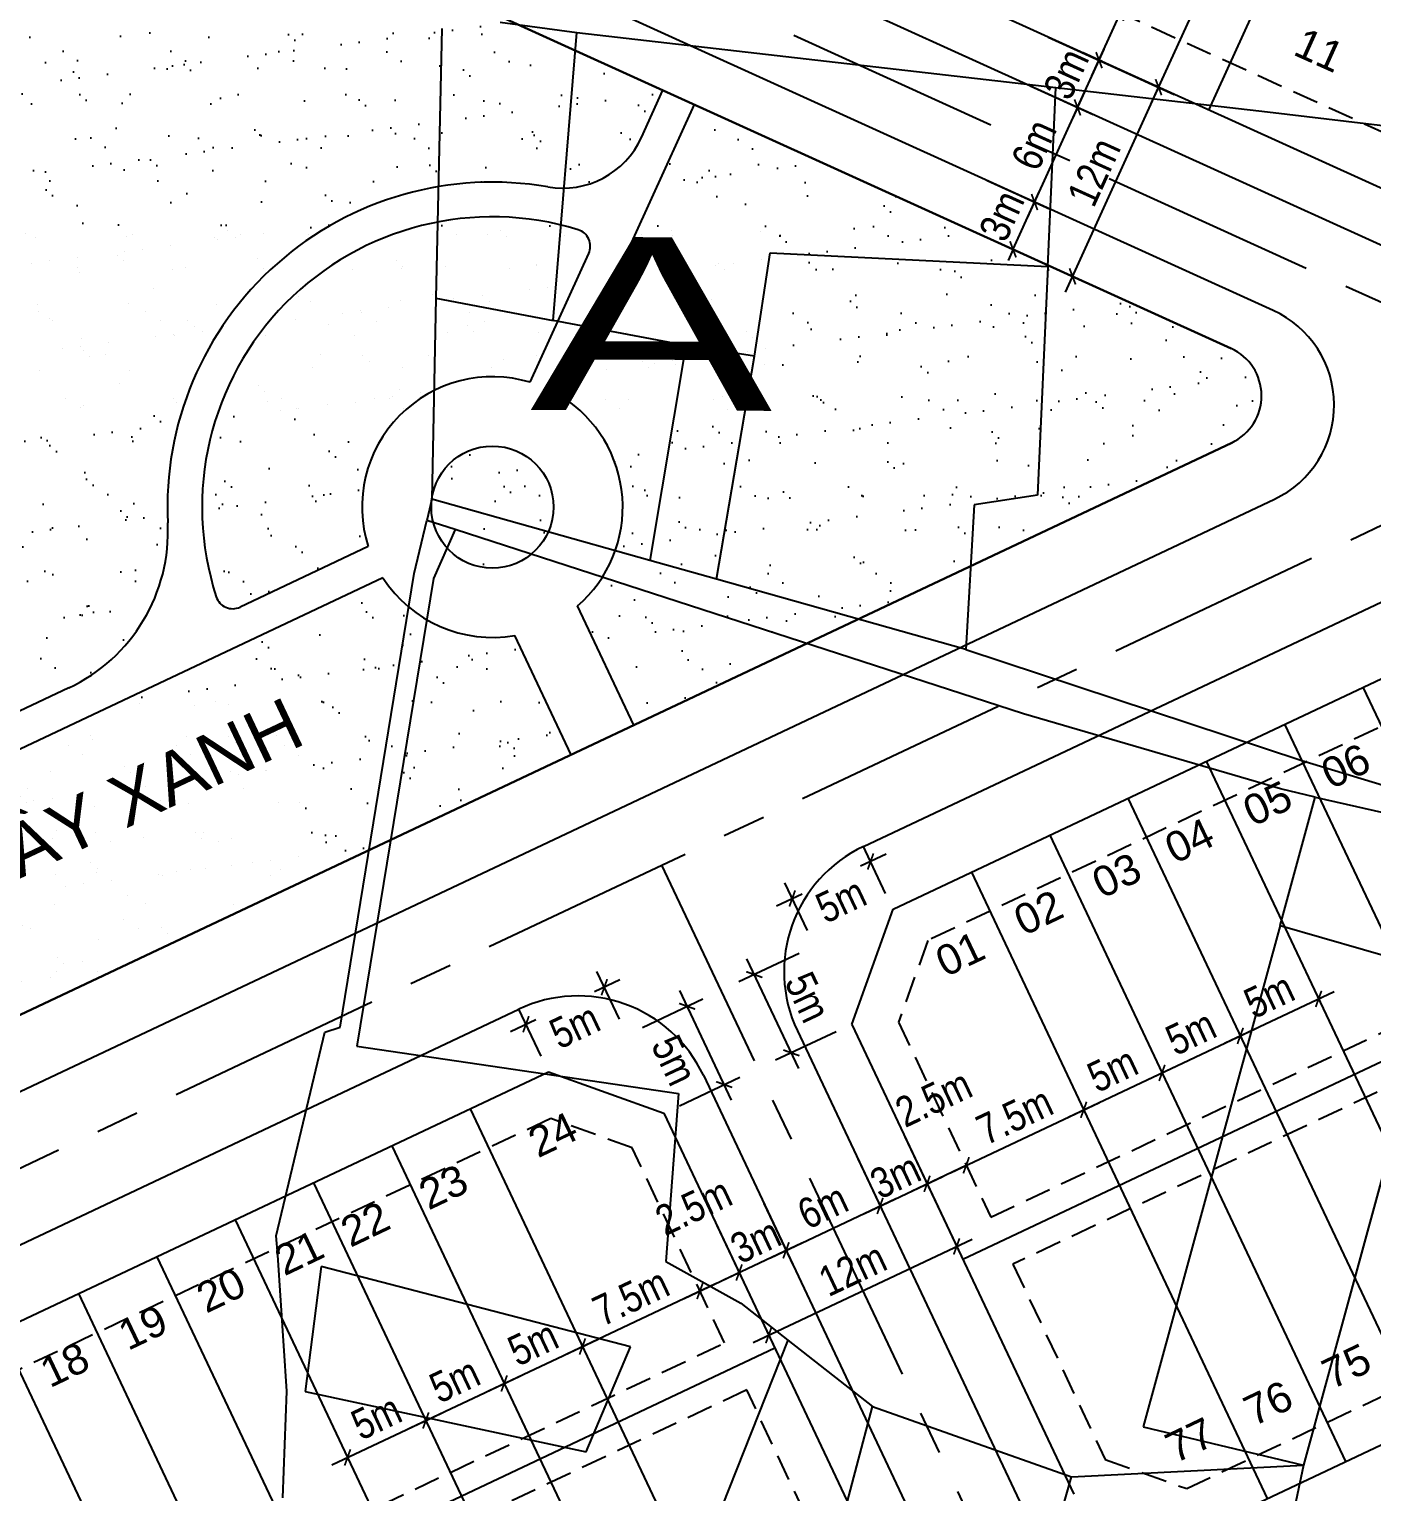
# Model space of a CAD drawing. Extents: x 597165 to 598689, y 1181586 to 1183364.
# Drawn here: x 597736.3 to 597813.8, y 1182838.7 to 1182923.2 of the extents above; entities that cross this region are included whole.
import ezdxf
from ezdxf.enums import TextEntityAlignment as Align

# ---------------------------------------------------------------- set-up
doc = ezdxf.new("R2010")
doc.units = 0
doc.header["$MEASUREMENT"] = 0
doc.linetypes.add('CENTER', pattern=[2, 1.25, -0.25, 0.25, -0.25])
doc.linetypes.add('DASHED', pattern=[0.75, 0.5, -0.25])
doc.layers.get('0').update_dxf_attribs({"linetype": 'CONTINUOUS'})
doc.layers.get('DEFPOINTS').update_dxf_attribs({"color": 8, "linetype": 'CONTINUOUS'})
for name, color, linetype in [('CGXD', 3, 'CONTINUOUS'), ('DIM-T', 7, 'CONTINUOUS'), ('DTEXT', 7, 'CONTINUOUS'), ('HA-CAY-XANH-KO', 3, 'CONTINUOUS'), ('NEN-HT', 8, 'CONTINUOUS'), ('NET-LE-CO', 3, 'CONTINUOUS'), ('NET-LENGOAI', 4, 'CONTINUOUS'), ('NET-LETRONG', 5, 'CONTINUOUS'), ('NET-PLO', 2, 'CONTINUOUS'), ('NET-TIM', 2, 'CENTER'), ('TEXT-SOLO', 7, 'CONTINUOUS')]:
    doc.layers.add(name, color=color, linetype=linetype)
doc.styles.add('AVO', font='VHELVEN.TTF')
doc.styles.add('VHEL-C-R', font='VHELVCN.TTF')
doc.styles.add('VHEL-R', font='VHELVEN.TTF')
doc.dimstyles.new('TL1000', dxfattribs={"dimscale": 0, "dimtxt": 2, "dimasz": 0.7, "dimexe": 1, "dimexo": 1, "dimgap": 0.5, "dimtad": 1, "dimdec": 1, "dimzin": 12, "dimtxsty": 'VHEL-C-R', "dimblk1": 'ARCHTICK', "dimblk2": 'ARCHTICK', "dimsah": 1, "dimcen": -0.09, "dimdle": 1, "dimclrd": 256, "dimclre": 256, "dimclrt": 256, "dimazin": 3, "dimtfac": 0.005, "dimtdec": 1, "dimtix": 1, "dimtmove": 0, "dimatfit": 3, "dimtolj": 1, "dimtzin": 0})
pattern_1 = [(37.26582263, (0, 0), (-0.11023521, 3.854130278), [0, -3.04, 0, -3.4, 0, -3.25]), (7.26582263, (0, 0), (3.562592942, 5.629778284), [0, -1.64, 0, -2.74, 0, -1.05]), (327.26582263, (-2.46, 0.01), (6.228277961, -0.014137947), [0, -1, 0, -3.6, 0, -4.7]), (317.26582263, (-2.46, 0.01), (6.019377384, 1.73076346), [0, -0.5, 0, -2.36, 0, -2.7])]

# ---------------------------------------------------------------- blocks, each defined once
blk = doc.blocks.new('_ARCHTICK')
at = {"color": 0, "linetype": 'BYBLOCK', "const_width": 0.15}
blk.add_lwpolyline([(-0.5, -0.5), (0.5, 0.5)], dxfattribs=at)
blk = doc.blocks.new('*D962')
at = {"linetype": 'BYBLOCK'}
for p, q in [((597797.686, 1182920.467), (597799.341, 1182924.109)), ((597799.516, 1182924.03), (597798.431, 1182924.523)), ((597798.274, 1182921.299), (597797.19, 1182921.792))]:
    blk.add_line(p, q, dxfattribs=at)
at = {"layer": 'DEFPOINTS', "color": 0, "linetype": 'BYBLOCK'}
for p in [(597799.341, 1182924.109), (597800.426, 1182923.616), (597799.184, 1182920.885)]:
    blk.add_point(p, dxfattribs=at)
at = {"linetype": 'BYBLOCK', "xscale": 0.7, "yscale": 0.7, "zscale": 0.7}
for p, rotation in [((597799.341, 1182924.109), 65.55248368454211), ((597798.1, 1182921.378), 245.5524836845421)]:
    blk.add_blockref('_ARCHTICK', p, dxfattribs=dict(at, rotation=rotation))
at = {"linetype": 'BYBLOCK', "insert": (597796.44, 1182925.387), "char_height": 1.75, "attachment_point": 5, "rotation": 65.55248, "style": 'VHEL-C-R'}
blk.add_mtext('\\A1;3m', dxfattribs=at)
blk = doc.blocks.new('*D947')
at = {"linetype": 'BYBLOCK'}
blk.add_line((597753.811, 1182840.264), (597760.14, 1182843.253), dxfattribs=at)
at = {"layer": 'DEFPOINTS', "color": 0, "linetype": 'BYBLOCK'}
for p in [(597759.236, 1182842.826), (597759.236, 1182842.826), (597754.715, 1182840.691)]:
    blk.add_point(p, dxfattribs=at)
at = {"linetype": 'BYBLOCK', "xscale": 0.7, "yscale": 0.7, "zscale": 0.7}
for p, rotation in [((597759.236, 1182842.826), 25.28251725573915), ((597754.715, 1182840.691), 205.2825172557392)]:
    blk.add_blockref('_ARCHTICK', p, dxfattribs=dict(at, rotation=rotation))
at = {"linetype": 'BYBLOCK', "insert": (597756.381, 1182843.019), "char_height": 1.75, "attachment_point": 5, "rotation": 25.28252, "style": 'VHEL-C-R'}
blk.add_mtext('\\A1;5m', dxfattribs=at)
blk = doc.blocks.new('*D946')
at = {"linetype": 'BYBLOCK'}
blk.add_line((597758.332, 1182842.399), (597764.662, 1182845.389), dxfattribs=at)
at = {"layer": 'DEFPOINTS', "color": 0, "linetype": 'BYBLOCK'}
for p in [(597763.757, 1182844.962), (597763.757, 1182844.962), (597759.236, 1182842.826)]:
    blk.add_point(p, dxfattribs=at)
at = {"linetype": 'BYBLOCK', "xscale": 0.7, "yscale": 0.7, "zscale": 0.7}
for p, rotation in [((597763.757, 1182844.962), 25.28251725573915), ((597759.236, 1182842.826), 205.2825172557392)]:
    blk.add_blockref('_ARCHTICK', p, dxfattribs=dict(at, rotation=rotation))
at = {"linetype": 'BYBLOCK', "insert": (597760.902, 1182845.154), "char_height": 1.75, "attachment_point": 5, "rotation": 25.28252, "style": 'VHEL-C-R'}
blk.add_mtext('\\A1;5m', dxfattribs=at)
blk = doc.blocks.new('*D945')
at = {"linetype": 'BYBLOCK'}
blk.add_line((597762.853, 1182844.535), (597769.183, 1182847.524), dxfattribs=at)
at = {"layer": 'DEFPOINTS', "color": 0, "linetype": 'BYBLOCK'}
for p in [(597768.278, 1182847.097), (597768.278, 1182847.097), (597763.757, 1182844.962)]:
    blk.add_point(p, dxfattribs=at)
at = {"linetype": 'BYBLOCK', "xscale": 0.7, "yscale": 0.7, "zscale": 0.7}
for p, rotation in [((597768.278, 1182847.097), 25.28251725573915), ((597763.757, 1182844.962), 205.2825172557392)]:
    blk.add_blockref('_ARCHTICK', p, dxfattribs=dict(at, rotation=rotation))
at = {"linetype": 'BYBLOCK', "insert": (597765.423, 1182847.29), "char_height": 1.75, "attachment_point": 5, "rotation": 25.28252, "style": 'VHEL-C-R'}
blk.add_mtext('\\A1;5m', dxfattribs=at)
blk = doc.blocks.new('*D944')
at = {"linetype": 'BYBLOCK'}
blk.add_line((597767.374, 1182846.67), (597775.964, 1182850.727), dxfattribs=at)
at = {"layer": 'DEFPOINTS', "color": 0, "linetype": 'BYBLOCK'}
for p in [(597775.06, 1182850.3), (597775.06, 1182850.3), (597768.278, 1182847.097)]:
    blk.add_point(p, dxfattribs=at)
at = {"linetype": 'BYBLOCK', "xscale": 0.7, "yscale": 0.7, "zscale": 0.7}
for p, rotation in [((597775.06, 1182850.3), 25.28251725573915), ((597768.278, 1182847.097), 205.2825172557392)]:
    blk.add_blockref('_ARCHTICK', p, dxfattribs=dict(at, rotation=rotation))
at = {"linetype": 'BYBLOCK', "insert": (597771.074, 1182849.959), "char_height": 1.75, "attachment_point": 5, "rotation": 25.28252, "style": 'VHEL-C-R'}
blk.add_mtext('\\A1;7.5m', dxfattribs=at)
blk = doc.blocks.new('*D943')
at = {"linetype": 'BYBLOCK'}
blk.add_line((597774.156, 1182849.873), (597777.321, 1182851.368), dxfattribs=at)
at = {"layer": 'DEFPOINTS', "color": 0, "linetype": 'BYBLOCK'}
for p in [(597777.321, 1182851.368), (597777.321, 1182851.368), (597775.06, 1182850.3)]:
    blk.add_point(p, dxfattribs=at)
at = {"linetype": 'BYBLOCK', "xscale": 0.7, "yscale": 0.7, "zscale": 0.7}
for p, rotation in [((597777.321, 1182851.368), 25.28251725573915), ((597775.06, 1182850.3), 205.2825172557392)]:
    blk.add_blockref('_ARCHTICK', p, dxfattribs=dict(at, rotation=rotation))
at = {"linetype": 'BYBLOCK', "insert": (597774.694, 1182855.179), "char_height": 1.75, "attachment_point": 5, "rotation": 25.28252, "style": 'VHEL-C-R'}
blk.add_mtext('\\A1;2.5m', dxfattribs=at)
blk = doc.blocks.new('*D942')
at = {"linetype": 'BYBLOCK'}
blk.add_line((597787.267, 1182856.066), (597790.432, 1182857.561), dxfattribs=at)
at = {"layer": 'DEFPOINTS', "color": 0, "linetype": 'BYBLOCK'}
for p in [(597790.432, 1182857.561), (597790.432, 1182857.561), (597788.171, 1182856.493)]:
    blk.add_point(p, dxfattribs=at)
at = {"linetype": 'BYBLOCK', "xscale": 0.7, "yscale": 0.7, "zscale": 0.7}
for p, rotation in [((597790.432, 1182857.561), 25.28251725573915), ((597788.171, 1182856.493), 205.2825172557392)]:
    blk.add_blockref('_ARCHTICK', p, dxfattribs=dict(at, rotation=rotation))
at = {"linetype": 'BYBLOCK', "insert": (597788.552, 1182861.433), "char_height": 1.75, "attachment_point": 5, "rotation": 25.28252, "style": 'VHEL-C-R'}
blk.add_mtext('\\A1;2.5m', dxfattribs=at)
blk = doc.blocks.new('*D941')
at = {"linetype": 'BYBLOCK'}
blk.add_line((597789.527, 1182857.134), (597798.117, 1182861.191), dxfattribs=at)
at = {"layer": 'DEFPOINTS', "color": 0, "linetype": 'BYBLOCK'}
for p in [(597797.213, 1182860.764), (597797.213, 1182860.764), (597790.432, 1182857.561)]:
    blk.add_point(p, dxfattribs=at)
at = {"linetype": 'BYBLOCK', "xscale": 0.7, "yscale": 0.7, "zscale": 0.7}
for p, rotation in [((597797.213, 1182860.764), 25.28251725573915), ((597790.432, 1182857.561), 205.2825172557392)]:
    blk.add_blockref('_ARCHTICK', p, dxfattribs=dict(at, rotation=rotation))
at = {"linetype": 'BYBLOCK', "insert": (597793.227, 1182860.422), "char_height": 1.75, "attachment_point": 5, "rotation": 25.28252, "style": 'VHEL-C-R'}
blk.add_mtext('\\A1;7.5m', dxfattribs=at)
blk = doc.blocks.new('*D940')
at = {"linetype": 'BYBLOCK'}
blk.add_line((597796.309, 1182860.337), (597802.638, 1182863.326), dxfattribs=at)
at = {"layer": 'DEFPOINTS', "color": 0, "linetype": 'BYBLOCK'}
for p in [(597801.734, 1182862.899), (597801.734, 1182862.899), (597797.213, 1182860.764)]:
    blk.add_point(p, dxfattribs=at)
at = {"linetype": 'BYBLOCK', "xscale": 0.7, "yscale": 0.7, "zscale": 0.7}
for p, rotation in [((597801.734, 1182862.899), 25.28251725573915), ((597797.213, 1182860.764), 205.2825172557392)]:
    blk.add_blockref('_ARCHTICK', p, dxfattribs=dict(at, rotation=rotation))
at = {"linetype": 'BYBLOCK', "insert": (597798.879, 1182863.092), "char_height": 1.75, "attachment_point": 5, "rotation": 25.28252, "style": 'VHEL-C-R'}
blk.add_mtext('\\A1;5m', dxfattribs=at)
blk = doc.blocks.new('*D939')
at = {"linetype": 'BYBLOCK'}
blk.add_line((597800.83, 1182862.472), (597807.16, 1182865.462), dxfattribs=at)
at = {"layer": 'DEFPOINTS', "color": 0, "linetype": 'BYBLOCK'}
for p in [(597806.255, 1182865.035), (597806.255, 1182865.035), (597801.734, 1182862.899)]:
    blk.add_point(p, dxfattribs=at)
at = {"linetype": 'BYBLOCK', "xscale": 0.7, "yscale": 0.7, "zscale": 0.7}
for p, rotation in [((597806.255, 1182865.035), 25.28251725573915), ((597801.734, 1182862.899), 205.2825172557392)]:
    blk.add_blockref('_ARCHTICK', p, dxfattribs=dict(at, rotation=rotation))
at = {"linetype": 'BYBLOCK', "insert": (597803.4, 1182865.227), "char_height": 1.75, "attachment_point": 5, "rotation": 25.28252, "style": 'VHEL-C-R'}
blk.add_mtext('\\A1;5m', dxfattribs=at)
blk = doc.blocks.new('*D938')
at = {"linetype": 'BYBLOCK'}
blk.add_line((597805.351, 1182864.607), (597811.681, 1182867.597), dxfattribs=at)
at = {"layer": 'DEFPOINTS', "color": 0, "linetype": 'BYBLOCK'}
for p in [(597810.776, 1182867.17), (597810.776, 1182867.17), (597806.255, 1182865.035)]:
    blk.add_point(p, dxfattribs=at)
at = {"linetype": 'BYBLOCK', "xscale": 0.7, "yscale": 0.7, "zscale": 0.7}
for p, rotation in [((597810.776, 1182867.17), 25.28251725573915), ((597806.255, 1182865.035), 205.2825172557392)]:
    blk.add_blockref('_ARCHTICK', p, dxfattribs=dict(at, rotation=rotation))
at = {"linetype": 'BYBLOCK', "insert": (597807.921, 1182867.362), "char_height": 1.75, "attachment_point": 5, "rotation": 25.28252, "style": 'VHEL-C-R'}
blk.add_mtext('\\A1;5m', dxfattribs=at)
blk = doc.blocks.new('*D908')
at = {"linetype": 'BYBLOCK'}
for p, q in [((597801.121, 1182918.906), (597810.226, 1182938.933)), ((597808.372, 1182938.678), (597810.723, 1182937.609)), ((597800.095, 1182920.471), (597802.446, 1182919.402))]:
    blk.add_line(p, q, dxfattribs=at)
at = {"layer": 'DEFPOINTS', "color": 0, "linetype": 'BYBLOCK'}
for p in [(597807.462, 1182939.092), (597809.812, 1182938.023), (597799.184, 1182920.885)]:
    blk.add_point(p, dxfattribs=at)
at = {"linetype": 'BYBLOCK', "xscale": 0.7, "yscale": 0.7, "zscale": 0.7}
for p, rotation in [((597809.812, 1182938.023), 65.55248368455146), ((597801.535, 1182919.816), 245.5524836845515)]:
    blk.add_blockref('_ARCHTICK', p, dxfattribs=dict(at, rotation=rotation))
at = {"linetype": 'BYBLOCK', "insert": (597804.405, 1182929.496), "char_height": 1.75, "attachment_point": 5, "rotation": 65.55248, "style": 'VHEL-C-R'}
blk.add_mtext('\\A1;20m', dxfattribs=at)
blk = doc.blocks.new('*D849')
at = {"linetype": 'BYBLOCK'}
for p, q in [((597791.644, 1182914.426), (597795.285, 1182912.771)), ((597794.375, 1182913.185), (597794.665, 1182913.822)), ((597793.134, 1182910.454), (597794.375, 1182913.185)), ((597790.403, 1182911.695), (597794.044, 1182910.04)), ((597793.134, 1182910.454), (597792.844, 1182909.817))]:
    blk.add_line(p, q, dxfattribs=at)
at = {"layer": 'DEFPOINTS', "color": 0, "linetype": 'BYBLOCK'}
for p in [(597790.734, 1182914.84), (597794.375, 1182913.185), (597789.492, 1182912.109)]:
    blk.add_point(p, dxfattribs=at)
at = {"linetype": 'BYBLOCK', "xscale": 0.7, "yscale": 0.7, "zscale": 0.7}
for p, rotation in [((597794.375, 1182913.185), 245.5524836845421), ((597793.134, 1182910.454), 65.55248368454212)]:
    blk.add_blockref('_ARCHTICK', p, dxfattribs=dict(at, rotation=rotation))
at = {"linetype": 'BYBLOCK', "insert": (597792.486, 1182912.396), "char_height": 1.75, "attachment_point": 5, "rotation": 65.55248, "style": 'VHEL-C-R'}
blk.add_mtext('\\A1;3m', dxfattribs=at)
blk = doc.blocks.new('*D848')
at = {"linetype": 'BYBLOCK'}
for p, q in [((597793.961, 1182912.274), (597797.272, 1182919.557)), ((597794.127, 1182919.888), (597797.769, 1182918.233))]:
    blk.add_line(p, q, dxfattribs=at)
at = {"layer": 'DEFPOINTS', "color": 0, "linetype": 'BYBLOCK'}
for p in [(597793.217, 1182920.302), (597796.858, 1182918.647), (597790.734, 1182914.84)]:
    blk.add_point(p, dxfattribs=at)
at = {"linetype": 'BYBLOCK', "xscale": 0.7, "yscale": 0.7, "zscale": 0.7}
for p, rotation in [((597796.858, 1182918.647), 65.55248368454211), ((597794.375, 1182913.185), 245.5524836845421)]:
    blk.add_blockref('_ARCHTICK', p, dxfattribs=dict(at, rotation=rotation))
at = {"linetype": 'BYBLOCK', "insert": (597794.348, 1182916.493), "char_height": 1.75, "attachment_point": 5, "rotation": 65.55248, "style": 'VHEL-C-R'}
blk.add_mtext('\\A1;6m', dxfattribs=at)
blk = doc.blocks.new('*D847')
at = {"linetype": 'BYBLOCK'}
for p, q in [((597795.369, 1182922.619), (597799.01, 1182920.964)), ((597798.1, 1182921.378), (597798.39, 1182922.015)), ((597796.858, 1182918.647), (597798.1, 1182921.378)), ((597796.858, 1182918.647), (597796.569, 1182918.01))]:
    blk.add_line(p, q, dxfattribs=at)
at = {"layer": 'DEFPOINTS', "color": 0, "linetype": 'BYBLOCK'}
for p in [(597794.458, 1182923.033), (597798.1, 1182921.378), (597793.217, 1182920.302)]:
    blk.add_point(p, dxfattribs=at)
at = {"linetype": 'BYBLOCK', "xscale": 0.7, "yscale": 0.7, "zscale": 0.7}
for p, rotation in [((597798.1, 1182921.378), 245.5524836845421), ((597796.858, 1182918.647), 65.55248368454212)]:
    blk.add_blockref('_ARCHTICK', p, dxfattribs=dict(at, rotation=rotation))
at = {"linetype": 'BYBLOCK', "insert": (597796.21, 1182920.589), "char_height": 1.75, "attachment_point": 5, "rotation": 65.55248, "style": 'VHEL-C-R'}
blk.add_mtext('\\A1;3m', dxfattribs=at)
blk = doc.blocks.new('*D846')
at = {"linetype": 'BYBLOCK'}
for p, q in [((597795.163, 1182922.713), (597802.446, 1182919.402)), ((597796.155, 1182907.982), (597801.949, 1182920.726)), ((597790.197, 1182911.789), (597797.479, 1182908.478))]:
    blk.add_line(p, q, dxfattribs=at)
at = {"layer": 'DEFPOINTS', "color": 0, "linetype": 'BYBLOCK'}
for p in [(597794.253, 1182923.127), (597801.535, 1182919.816), (597789.286, 1182912.203)]:
    blk.add_point(p, dxfattribs=at)
at = {"linetype": 'BYBLOCK', "xscale": 0.7, "yscale": 0.7, "zscale": 0.7}
for p, rotation in [((597801.535, 1182919.816), 65.55248368546226), ((597796.569, 1182908.892), 245.5524836854623)]:
    blk.add_blockref('_ARCHTICK', p, dxfattribs=dict(at, rotation=rotation))
at = {"linetype": 'BYBLOCK', "insert": (597797.8, 1182914.923), "char_height": 1.75, "attachment_point": 5, "rotation": 65.55248, "style": 'VHEL-C-R'}
blk.add_mtext('\\A1;12m', dxfattribs=at)
blk = doc.blocks.new('*D702')
at = {"linetype": 'BYBLOCK'}
for p, q in [((597778.752, 1182855.362), (597780.46, 1182851.745)), ((597776.039, 1182854.081), (597777.748, 1182850.464)), ((597776.416, 1182850.941), (597780.937, 1182853.076))]:
    blk.add_line(p, q, dxfattribs=at)
at = {"layer": 'DEFPOINTS', "color": 0, "linetype": 'BYBLOCK'}
for p in [(597778.325, 1182856.266), (597775.612, 1182854.985), (597780.033, 1182852.649)]:
    blk.add_point(p, dxfattribs=at)
at = {"linetype": 'BYBLOCK', "xscale": 0.7, "yscale": 0.7, "zscale": 0.7}
for p, rotation in [((597780.033, 1182852.649), 25.28251725426437), ((597777.321, 1182851.368), 205.2825172542644)]:
    blk.add_blockref('_ARCHTICK', p, dxfattribs=dict(at, rotation=rotation))
at = {"linetype": 'BYBLOCK', "insert": (597778.272, 1182853.208), "char_height": 1.75, "attachment_point": 5, "rotation": 25.28252, "style": 'VHEL-C-R'}
blk.add_mtext('\\A1;3m', dxfattribs=at)
blk = doc.blocks.new('*D701')
at = {"linetype": 'BYBLOCK'}
for p, q in [((597784.177, 1182857.924), (597785.886, 1182854.307)), ((597779.129, 1182852.222), (597786.363, 1182855.639))]:
    blk.add_line(p, q, dxfattribs=at)
at = {"layer": 'DEFPOINTS', "color": 0, "linetype": 'BYBLOCK'}
for p in [(597783.75, 1182858.828), (597778.325, 1182856.266), (597785.458, 1182855.212)]:
    blk.add_point(p, dxfattribs=at)
at = {"linetype": 'BYBLOCK', "xscale": 0.7, "yscale": 0.7, "zscale": 0.7}
for p, rotation in [((597785.458, 1182855.212), 25.28251725426437), ((597780.033, 1182852.649), 205.2825172542644)]:
    blk.add_blockref('_ARCHTICK', p, dxfattribs=dict(at, rotation=rotation))
at = {"linetype": 'BYBLOCK', "insert": (597782.151, 1182855.191), "char_height": 1.75, "attachment_point": 5, "rotation": 25.28252, "style": 'VHEL-C-R'}
blk.add_mtext('\\A1;6m', dxfattribs=at)
blk = doc.blocks.new('*D700')
at = {"linetype": 'BYBLOCK'}
for p, q in [((597786.89, 1182859.206), (597788.598, 1182855.589)), ((597784.554, 1182854.785), (597789.075, 1182856.92))]:
    blk.add_line(p, q, dxfattribs=at)
at = {"layer": 'DEFPOINTS', "color": 0, "linetype": 'BYBLOCK'}
for p in [(597786.463, 1182860.11), (597783.75, 1182858.828), (597788.171, 1182856.493)]:
    blk.add_point(p, dxfattribs=at)
at = {"linetype": 'BYBLOCK', "xscale": 0.7, "yscale": 0.7, "zscale": 0.7}
for p, rotation in [((597788.171, 1182856.493), 25.28251725426437), ((597785.458, 1182855.212), 205.2825172542644)]:
    blk.add_blockref('_ARCHTICK', p, dxfattribs=dict(at, rotation=rotation))
at = {"linetype": 'BYBLOCK', "insert": (597786.342, 1182856.941), "char_height": 1.75, "attachment_point": 5, "rotation": 25.28252, "style": 'VHEL-C-R'}
blk.add_mtext('\\A1;3m', dxfattribs=at)
blk = doc.blocks.new('*D699')
at = {"linetype": 'BYBLOCK'}
for p, q in [((597786.89, 1182859.206), (597790.306, 1182851.972)), ((597776.039, 1182854.081), (597779.456, 1182846.847)), ((597778.125, 1182847.324), (597790.784, 1182853.303))]:
    blk.add_line(p, q, dxfattribs=at)
at = {"layer": 'DEFPOINTS', "color": 0, "linetype": 'BYBLOCK'}
for p in [(597786.463, 1182860.11), (597775.612, 1182854.985), (597789.879, 1182852.876)]:
    blk.add_point(p, dxfattribs=at)
at = {"linetype": 'BYBLOCK', "xscale": 0.7, "yscale": 0.7, "zscale": 0.7}
for p, rotation in [((597789.879, 1182852.876), 25.28251725610785), ((597779.029, 1182847.751), 205.2825172561078)]:
    blk.add_blockref('_ARCHTICK', p, dxfattribs=dict(at, rotation=rotation))
at = {"linetype": 'BYBLOCK', "insert": (597783.867, 1182851.557), "char_height": 1.75, "attachment_point": 5, "rotation": 25.28252, "style": 'VHEL-C-R'}
blk.add_mtext('\\A1;12m', dxfattribs=at)
blk = doc.blocks.new('*D678')
at = {"linetype": 'BYBLOCK'}
for p, q in [((597727.383, 1182842.913), (597735.071, 1182826.637)), ((597737.356, 1182828.822), (597733.739, 1182827.114))]:
    blk.add_line(p, q, dxfattribs=at)
at = {"layer": 'DEFPOINTS', "color": 0, "linetype": 'BYBLOCK'}
for p in [(597731.427, 1182843.717), (597738.261, 1182829.249), (597734.644, 1182827.541)]:
    blk.add_point(p, dxfattribs=at)
at = {"linetype": 'BYBLOCK', "xscale": 0.7, "yscale": 0.7, "zscale": 0.7}
for p, rotation in [((597727.81, 1182842.008), 115.2825172492049), ((597734.644, 1182827.541), 295.2825172492049)]:
    blk.add_blockref('_ARCHTICK', p, dxfattribs=dict(at, rotation=rotation))
at = {"linetype": 'BYBLOCK', "insert": (597732.487, 1182835.37), "char_height": 1.75, "attachment_point": 5, "rotation": 295.28252, "style": 'VHEL-C-R'}
blk.add_mtext('\\A1;16m', dxfattribs=at)
blk = doc.blocks.new('*D673')
at = {"linetype": 'BYBLOCK'}
for p, q in [((597729.455, 1182845.55), (597722.222, 1182842.134)), ((597722.699, 1182843.465), (597732.095, 1182823.572)), ((597737.997, 1182827.466), (597730.763, 1182824.049))]:
    blk.add_line(p, q, dxfattribs=at)
at = {"layer": 'DEFPOINTS', "color": 0, "linetype": 'BYBLOCK'}
for p in [(597730.36, 1182845.977), (597738.901, 1182827.893), (597731.667, 1182824.476)]:
    blk.add_point(p, dxfattribs=at)
at = {"linetype": 'BYBLOCK', "xscale": 0.7, "yscale": 0.7, "zscale": 0.7}
for p, rotation in [((597723.126, 1182842.561), 115.2825172524387), ((597731.667, 1182824.476), 295.2825172524387)]:
    blk.add_blockref('_ARCHTICK', p, dxfattribs=dict(at, rotation=rotation))
at = {"linetype": 'BYBLOCK', "insert": (597728.657, 1182834.114), "char_height": 1.75, "attachment_point": 5, "rotation": 295.28252, "style": 'VHEL-C-R'}
blk.add_mtext('\\A1;20m', dxfattribs=at)
blk = doc.blocks.new('*D575')
at = {"linetype": 'BYBLOCK'}
for p, q in [((597770.443, 1182868.27), (597768.963, 1182867.571)), ((597770.409, 1182866), (597769.112, 1182868.747)), ((597765.888, 1182863.864), (597764.591, 1182866.612)), ((597764.114, 1182865.281), (597765.594, 1182865.98))]:
    blk.add_line(p, q, dxfattribs=at)
at = {"layer": 'DEFPOINTS', "color": 0, "linetype": 'BYBLOCK'}
for p in [(597769.539, 1182867.843), (597770.837, 1182865.096), (597766.315, 1182862.96)]:
    blk.add_point(p, dxfattribs=at)
at = {"linetype": 'BYBLOCK', "xscale": 0.7, "yscale": 0.7, "zscale": 0.7}
for p, rotation in [((597769.539, 1182867.843), 25.28251725275693), ((597765.018, 1182865.708), 205.282517252757)]:
    blk.add_blockref('_ARCHTICK', p, dxfattribs=dict(at, rotation=rotation))
at = {"linetype": 'BYBLOCK', "insert": (597767.831, 1182865.606), "char_height": 1.75, "attachment_point": 5, "rotation": 25.28252, "style": 'VHEL-C-R'}
blk.add_mtext('\\A1;5m', dxfattribs=at)
blk = doc.blocks.new('*D574')
at = {"linetype": 'BYBLOCK'}
for p, q in [((597771.741, 1182865.523), (597775.228, 1182867.17)), ((597776.886, 1182861.317), (597773.896, 1182867.647)), ((597773.876, 1182861.002), (597777.363, 1182862.649))]:
    blk.add_line(p, q, dxfattribs=at)
at = {"layer": 'DEFPOINTS', "color": 0, "linetype": 'BYBLOCK'}
for p in [(597774.323, 1182866.743), (597770.837, 1182865.096), (597772.972, 1182860.575)]:
    blk.add_point(p, dxfattribs=at)
at = {"linetype": 'BYBLOCK', "xscale": 0.7, "yscale": 0.7, "zscale": 0.7}
for p, rotation in [((597774.323, 1182866.743), 115.2825172551694), ((597776.459, 1182862.222), 295.2825172551694)]:
    blk.add_blockref('_ARCHTICK', p, dxfattribs=dict(at, rotation=rotation))
at = {"linetype": 'BYBLOCK', "insert": (597773.582, 1182863.627), "char_height": 1.75, "attachment_point": 5, "rotation": 295.28252, "style": 'VHEL-C-R'}
blk.add_mtext('\\A1;5m', dxfattribs=at)
blk = doc.blocks.new('*D571')
at = {"linetype": 'BYBLOCK'}
for p, q in [((597785.781, 1182873.26), (597784.483, 1182876.008)), ((597785.815, 1182875.531), (597784.334, 1182874.831)), ((597779.485, 1182872.541), (597780.966, 1182873.24)), ((597781.26, 1182871.125), (597779.962, 1182873.872))]:
    blk.add_line(p, q, dxfattribs=at)
at = {"layer": 'DEFPOINTS', "color": 0, "linetype": 'BYBLOCK'}
for p in [(597780.389, 1182872.968), (597786.208, 1182872.356), (597781.687, 1182870.221)]:
    blk.add_point(p, dxfattribs=at)
at = {"linetype": 'BYBLOCK', "xscale": 0.7, "yscale": 0.7, "zscale": 0.7}
for p, rotation in [((597784.91, 1182875.104), 25.28251725161746), ((597780.389, 1182872.968), 205.2825172516175)]:
    blk.add_blockref('_ARCHTICK', p, dxfattribs=dict(at, rotation=rotation))
at = {"linetype": 'BYBLOCK', "insert": (597783.202, 1182872.866), "char_height": 1.75, "attachment_point": 5, "rotation": 25.28252, "style": 'VHEL-C-R'}
blk.add_mtext('\\A1;5m', dxfattribs=at)
blk = doc.blocks.new('*D570')
at = {"linetype": 'BYBLOCK'}
for p, q in [((597780.783, 1182869.794), (597777.296, 1182868.147)), ((597780.763, 1182863.148), (597777.773, 1182869.478)), ((597782.918, 1182865.272), (597779.431, 1182863.626))]:
    blk.add_line(p, q, dxfattribs=at)
at = {"layer": 'DEFPOINTS', "color": 0, "linetype": 'BYBLOCK'}
for p in [(597781.687, 1182870.221), (597778.2, 1182868.574), (597783.823, 1182865.7)]:
    blk.add_point(p, dxfattribs=at)
at = {"linetype": 'BYBLOCK', "xscale": 0.7, "yscale": 0.7, "zscale": 0.7}
for p, rotation in [((597778.2, 1182868.574), 115.282517249205), ((597780.336, 1182864.053), 295.2825172492049)]:
    blk.add_blockref('_ARCHTICK', p, dxfattribs=dict(at, rotation=rotation))
at = {"linetype": 'BYBLOCK', "insert": (597781.287, 1182867.267), "char_height": 1.75, "attachment_point": 5, "rotation": 295.28252, "style": 'VHEL-C-R'}
blk.add_mtext('\\A1;5m', dxfattribs=at)

msp = doc.modelspace()

# ---------------------------------------------------------------- hatches: boundary and pattern name
at = {"layer": 'HA-CAY-XANH-KO'}
h = msp.add_hatch(dxfattribs=at)
h.set_pattern_fill('AR-SAND', color=256, scale=2, angle=359.765823, style=0)
h.set_pattern_definition(pattern_1)
h.paths.add_polyline_path([(597736.6665, 1182936.1248, 0.4142136), (597732.6938, 1182934.6354), (597727.4359, 1182923.0698), (597752.3522, 1182910.9639, -0.1975605), (597766.283, 1182914.0566, 0.3410621), (597771.6839, 1182916.9147), (597772.9236, 1182919.6416)])
h = msp.add_hatch(dxfattribs=at)
h.set_pattern_fill('AR-SAND', color=256, scale=2, angle=359.765823, style=0)
h.set_pattern_definition(pattern_1)
h.paths.add_polyline_path([(597744.6259, 1182898.9665, -0.1975603), (597752.3522, 1182910.9639), (597727.4359, 1182923.0698), (597724.2045, 1182915.9618)])
h = msp.add_hatch(dxfattribs=at)
h.set_pattern_fill('AR-SAND', color=256, scale=2, angle=359.765823, style=0)
h.set_pattern_definition(pattern_1)
h.paths.add_polyline_path([(597790.9966, 1182892.3127), (597796.0069, 1182894.6791, 0.6387275), (597795.9011, 1182909.1956), (597774.7443, 1182918.8139), (597767.0757, 1182901.9458)])
h.paths.add_polyline_path([(597659.352, 1182899.3371), (597771.028, 1182898.8807), (597771.0784, 1182911.2148), (597659.4025, 1182911.6713)], flags=9)
h = msp.add_hatch(dxfattribs=at)
h.set_pattern_fill('AR-SAND', color=256, scale=2, angle=359.765823, style=0)
h.set_pattern_definition(pattern_1)
h.paths.add_polyline_path([(597765.255, 1182902.7735), (597765.9705, 1182904.3473), (597754.4534, 1182909.943, 0.3493886), (597747.1366, 1182890.3891, 0.4511567), (597748.5139, 1182889.7964), (597755.9072, 1182893.2885, -0.6035816)])
h.paths.add_polyline_path([(597768.6389, 1182910.2169, 0.4511567), (597768.0262, 1182911.5855, 0.2131705), (597754.4534, 1182909.943), (597765.9705, 1182904.3473)])
h = msp.add_hatch(dxfattribs=at)
h.set_pattern_fill('AR-SAND', color=256, scale=2, angle=359.765823, style=0)
h.set_pattern_definition(pattern_1)
h.paths.add_polyline_path([(597720.8618, 1182908.6091), (597711.8989, 1182888.894), (597723.3543, 1182883.6861, 0.2204591), (597735.7687, 1182883.7766), (597738.621, 1182885.1238, 0.0237163), (597739.4582, 1182885.5689)])
h = msp.add_hatch(dxfattribs=at)
h.set_pattern_fill('AR-SAND', color=256, scale=2, angle=359.765823, style=0)
h.set_pattern_definition(pattern_1)
h.paths.add_polyline_path([(597796.0069, 1182894.6791), (597805.7623, 1182899.2868, 0.6387275), (597805.7226, 1182904.7305), (597795.9011, 1182909.1956, -0.6387275)])
h = msp.add_hatch(dxfattribs=at)
h.set_pattern_fill('AR-SAND', color=256, scale=2, angle=359.765823, style=0)
h.set_pattern_definition(pattern_1)
h.paths.add_polyline_path([(597736.0146, 1182906.1331), (597744.6259, 1182898.9665), (597744.3383, 1182894.654), (597743.8571, 1182891.0645), (597742.5525, 1182888.4456), (597740.7518, 1182886.4835), (597739.4582, 1182885.5689), (597729.6603, 1182897.7081)])
h = msp.add_hatch(dxfattribs=at)
h.set_pattern_fill('AR-SAND', color=256, scale=2, angle=359.765823, style=0)
h.set_pattern_definition(pattern_1)
h.paths.add_polyline_path([(597790.8665, 1182892.2512), (597767.77, 1182903.473), (597767.0757, 1182901.9458, -0.5052531), (597767.9853, 1182889.864), (597771.237, 1182882.9797)])
h = msp.add_hatch(dxfattribs=at)
h.set_pattern_fill('AR-SAND', color=256, scale=2, angle=359.765823, style=0)
h.set_pattern_definition(pattern_1)
h.paths.add_polyline_path([(597766.6039, 1182895.5697, 1), (597759.5531, 1182895.5697, 1)])
h = msp.add_hatch(dxfattribs=at)
h.set_pattern_fill('AR-SAND', color=256, scale=2, angle=359.765823, style=0)
h.set_pattern_definition(pattern_1)
h.paths.add_polyline_path([(597767.6201, 1182881.2714), (597764.3685, 1182888.1557, -0.3007344), (597756.7613, 1182891.48), (597740.7797, 1182883.9315), (597749.7423, 1182872.8272)])
h = msp.add_hatch(dxfattribs=at)
h.set_pattern_fill('AR-SAND', color=256, scale=2, angle=359.765823, style=0)
h.set_pattern_definition(pattern_1)
h.paths.add_polyline_path([(597749.7423, 1182872.8272), (597740.7797, 1182883.9315), (597713.7382, 1182871.1592), (597722.2405, 1182859.8374)])
h = msp.add_hatch(dxfattribs=at)
h.set_pattern_fill('AR-SAND', color=256, scale=2, angle=359.765823, style=0)
h.set_pattern_definition(pattern_1)
edge = h.paths.add_edge_path()
edge.add_arc((597689.012, 1182746.8206), 4, 205.282517, 295.282517)
edge.add_line((597690.7203, 1182743.2037), (597884.2218, 1182834.5993))
edge.add_arc((597882.5135, 1182838.2161), 4, 295.282517, 385.282517)
edge.add_line((597886.1304, 1182839.9245), (597881.0054, 1182850.775))
edge.add_arc((597877.3885, 1182849.0667), 4, 25.282517, 115.282517)
edge.add_line((597875.6802, 1182852.6835), (597682.1786, 1182761.288))
edge.add_arc((597683.887, 1182757.6711), 4, 115.282517, 205.282517)
edge.add_line((597680.2701, 1182755.9628), (597682.8326, 1182750.5375))
edge.add_line((597682.8326, 1182750.5375), (597685.3951, 1182745.1123))

# ---------------------------------------------------------------- linework, layer by layer
at = {"layer": 'CGXD', "linetype": 'DASHED', "ltscale": 3}
for points in [[(597749.0822, 1182963.4351), (597744.2163, 1182952.7319), (597745.8263, 1182948.4379), (597821.9241, 1182913.8423), (597829.6741, 1182913.8988), (597843.5881, 1182920.4707)], [(597973.0614, 1182940.1516), (597957.9705, 1182947.0122), (597950, 1182946.9541), (597904.8236, 1182925.6161), (597846.7389, 1182898.1813), (597788.2122, 1182870.5377), (597786.5253, 1182865.8309), (597791.8487, 1182854.5604), (597853.5722, 1182883.7139), (597911.6569, 1182911.1487)], [(597919.7714, 1182893.9687), (597988.3135, 1182926.3428), (597988.2632, 1182933.2405), (597976.6406, 1182938.5244), (597912.9381, 1182908.4361), (597854.8534, 1182881.0013), (597793.1299, 1182851.8477), (597798.4533, 1182840.5772), (597803.1601, 1182838.8903), (597861.6867, 1182866.5339)], [(597776.477, 1182847.3), (597771.1537, 1182858.5705), (597766.4469, 1182860.2574), (597672.4408, 1182815.8561), (597679.2742, 1182801.3887)], [(597781.3947, 1182828.61), (597783.0816, 1182833.3168), (597777.7583, 1182844.5873), (597664.7317, 1182791.2021), (597670.055, 1182779.9316), (597674.7619, 1182778.2447)]]:
    msp.add_lwpolyline(points, close=True, dxfattribs=at)
at = {"layer": 'NEN-HT', "linetype": 'CONTINUOUS'}
for p, q in [((597760.15, 1182923.2), (597759.82, 1182907.64)), ((597763.52, 1182923.57), (597767.96, 1182922.98)), ((597766.58, 1182906.34), (597767.96, 1182922.98)), ((597767.96, 1182922.98), (597795.61, 1182919.8)), ((597795.14, 1182909.47), (597795.61, 1182919.8)), ((597795.61, 1182919.8), (597807.83, 1182918.39)), ((597807.83, 1182918.39), (597819.06, 1182917.06)), ((597778.2, 1182904.29), (597779.11, 1182910.26)), ((597779.11, 1182910.26), (597795.14, 1182909.47)), ((597795.14, 1182909.47), (597794.54, 1182896.26)), ((597759.82, 1182907.64), (597759.58, 1182896.03)), ((597759.82, 1182907.64), (597766.58, 1182906.34)), ((597774.25, 1182904.91), (597766.58, 1182906.34)), ((597774.25, 1182904.91), (597772.17, 1182892.48)), ((597778.2, 1182904.29), (597774.25, 1182904.91)), ((597776.02, 1182891.4), (597778.2, 1182904.29)), ((597759.58, 1182896.03), (597759.29, 1182894.8)), ((597772.17, 1182892.48), (597759.58, 1182896.03)), ((597794.54, 1182896.26), (597790.9, 1182895.7)), ((597790.9, 1182895.7), (597790.4, 1182887.35)), ((597758.56, 1182891.74), (597759.29, 1182894.8)), ((597760.92, 1182894.27), (597759.29, 1182894.8)), ((597760.92, 1182894.27), (597759.67, 1182891.44)), ((597793.73, 1182883.64), (597760.92, 1182894.27)), ((597776.02, 1182891.4), (597772.17, 1182892.48)), ((597754.28, 1182865.54), (597758.56, 1182891.74)), ((597759.67, 1182891.44), (597755.26, 1182864.44)), ((597790.4, 1182887.35), (597776.02, 1182891.4)), ((597790.4, 1182887.35), (597809.8, 1182880.93)), ((597808.58, 1182879.3), (597793.73, 1182883.64)), ((597809.8, 1182880.93), (597818.34, 1182878.36)), ((597810.58, 1182878.81), (597808.58, 1182879.3)), ((597808.56, 1182871.4), (597810.58, 1182878.81)), ((597810.58, 1182878.81), (597819.86, 1182876.71)), ((597819.86, 1182876.71), (597809.9, 1182840.24)), ((597808.56, 1182871.4), (597800.65, 1182842.46)), ((597808.56, 1182871.4), (597817.69, 1182868.78)), ((597817.69, 1182868.78), (597809.9, 1182840.24)), ((597753.41, 1182865.24), (597754.28, 1182865.54)), ((597750.59, 1182853.48), (597753.41, 1182865.24)), ((597755.26, 1182864.44), (597773.82, 1182861.71)), ((597773.82, 1182861.71), (597773.09, 1182852)), ((597750.69, 1182852.37), (597750.59, 1182853.48)), ((597751.22, 1182844.51), (597750.69, 1182852.37)), ((597773.09, 1182852), (597777.42, 1182849.59)), ((597753.19, 1182851.72), (597752.27, 1182844.49)), ((597771.05, 1182847.08), (597753.19, 1182851.72)), ((597777.42, 1182849.59), (597780.13, 1182847.47)), ((597768.49, 1182841.02), (597771.05, 1182847.08)), ((597780.13, 1182847.47), (597773.87, 1182831.66)), ((597780.13, 1182847.47), (597785.03, 1182843.63)), ((597750.97, 1182838.36), (597751.22, 1182844.51)), ((597752.27, 1182844.49), (597768.49, 1182841.02)), ((597780.91, 1182828.14), (597785.03, 1182843.63)), ((597785.03, 1182843.63), (597796.51, 1182839.57)), ((597800.65, 1182842.46), (597809.9, 1182840.24)), ((597796.51, 1182839.57), (597809.9, 1182840.24)), ((597809.9, 1182840.24), (597805.19, 1182818.14)), ((597787.96, 1182809.17), (597796.51, 1182839.57))]:
    msp.add_line(p, q, dxfattribs=at)
at = {"layer": 'NET-LE-CO'}
for p, q in [((597771.6839, 1182916.9147), (597772.9236, 1182919.6416)), ((597767.0757, 1182901.9458), (597774.7443, 1182918.8139)), ((597765.255, 1182902.7735), (597768.6389, 1182910.2169)), ((597755.9072, 1182893.2885), (597748.5139, 1182889.7964)), ((597756.7613, 1182891.48), (597701.1286, 1182865.2033)), ((597771.237, 1182882.9797), (597767.9853, 1182889.864)), ((597767.6201, 1182881.2714), (597764.3685, 1182888.1557)), ((597738.621, 1182885.1238), (597735.7687, 1182883.7766))]:
    msp.add_line(p, q, dxfattribs=at)
msp.add_circle((597763.0785, 1182895.5697), 3.5254, dxfattribs=at)
for centre, radius, start, end in [((597767.1322, 1182918.984), 5, 260.177852, 335.552484), ((597763.0785, 1182895.5697), 18.7626, 80.177852, 182.797535), ((597763.0785, 1182895.5697), 16.7626, 72.841976, 197.993025), ((597767.7286, 1182910.6308), 1, 335.552484, 72.841976), ((597763.0785, 1182895.5697), 7.5254, 73.188688, 197.646313), ((597763.0785, 1182895.5697), 7.5254, 310.694955, 57.916279), ((597734.3502, 1182894.1659), 10, 295.282517, 2.797535), ((597763.0785, 1182895.5697), 7.5254, 212.918722, 279.87008), ((597748.0868, 1182890.7006), 1, 197.993025, 295.282517)]:
    msp.add_arc(centre, radius, start, end, dxfattribs=at)
at = {"layer": 'NET-LENGOAI', "ltscale": 20}
for p, q in [((597784.4999, 1182875.9729), (597942.6773, 1182950.684)), ((597816.9281, 1182909.5227), (597742.2119, 1182943.4902)), ((597808.1573, 1182906.9191), (597739.7287, 1182938.0281)), ((597700.2888, 1182845.0454), (597808.2366, 1182896.0318)), ((597655.6495, 1182815.1137), (597764.6072, 1182866.5771)), ((597780.6828, 1182865.3225), (597795.2036, 1182834.5793)), ((597775.2575, 1182862.76), (597789.7783, 1182832.0168))]:
    msp.add_line(p, q, dxfattribs=at)
for centre, radius, start, end in [((597805.6741, 1182901.4571), 6, 295.282517, 65.552484), ((597787.9165, 1182868.7392), 8, 115.282517, 205.282517), ((597768.0238, 1182859.3434), 8, 25.282517, 115.282517)]:
    msp.add_arc(centre, radius, start, end, dxfattribs=at)
at = {"layer": 'NET-LETRONG', "ltscale": 20}
for p, q in [((597821.2846, 1182910.8376), (597743.4534, 1182946.2212)), ((597795.9011, 1182909.1956), (597736.6665, 1182936.1248)), ((597699.6478, 1182849.1664), (597796.0069, 1182894.6791))]:
    msp.add_line(p, q, dxfattribs=at)
at = {"layer": 'NET-LETRONG'}
for p, q in [((597736.6665, 1182936.1248), (597805.7226, 1182904.7305)), ((597805.7226, 1182904.7305), (597736.6665, 1182936.1248)), ((597786.2082, 1182872.356), (597844.982, 1182900.1163)), ((597805.7623, 1182899.2868), (597699.6478, 1182849.1664)), ((597699.6478, 1182849.1664), (597805.7623, 1182899.2868)), ((597783.8225, 1182865.6995), (597786.2082, 1182872.356)), ((597783.8225, 1182865.6995), (597796.635, 1182838.5732)), ((597803.2915, 1182836.1875), (597862.0653, 1182863.9478)), ((597657.81, 1182811.7104), (597766.3155, 1182862.9602)), ((597766.3155, 1182862.9602), (597772.972, 1182860.5746)), ((597772.972, 1182860.5746), (597785.7844, 1182833.4482))]:
    msp.add_line(p, q, dxfattribs=at)
msp.add_arc((597804.481, 1182901.9995), 3, 295.282517, 65.552484, dxfattribs=at)
at = {"layer": 'NET-PLO'}
for p, q in [((597804.4463, 1182918.4926), (597821.0007, 1182954.9062)), ((597813.3346, 1182885.1685), (597830.4178, 1182849)), ((597808.8135, 1182883.0331), (597825.8968, 1182846.8646)), ((597804.2924, 1182880.8977), (597821.3757, 1182844.7291)), ((597799.7714, 1182878.7622), (597816.8547, 1182842.5937)), ((597795.2503, 1182876.6268), (597812.3336, 1182840.4583)), ((597790.7292, 1182874.4914), (597807.8125, 1182838.3229)), ((597761.7944, 1182860.8248), (597778.8777, 1182824.6563)), ((597757.2734, 1182858.6894), (597774.3566, 1182822.5209)), ((597752.7523, 1182856.554), (597769.8356, 1182820.3855)), ((597748.2312, 1182854.4186), (597765.3145, 1182818.2501)), ((597743.7102, 1182852.2832), (597760.7935, 1182816.1147)), ((597739.1891, 1182850.1478), (597756.2724, 1182813.9792)), ((597734.668, 1182848.0123), (597751.7513, 1182811.8438)), ((597661.8305, 1182791.4907), (597779.3782, 1182847.0114))]:
    msp.add_line(p, q, dxfattribs=at)
msp.add_lwpolyline([(597790.2288, 1182852.1364), (597854.2128, 1182882.3576), (597912.2975, 1182909.7924), (597977.8137, 1182940.7373)], dxfattribs=at)
at = {"layer": 'NET-TIM', "ltscale": 10}
for p, q in [((597636.309, 1182810.4024), (597951.5174, 1182959.2831)), ((597828.2707, 1182901.0706), (597730.9565, 1182945.3116)), ((597772.8452, 1182874.8918), (597797.6159, 1182822.4475))]:
    msp.add_line(p, q, dxfattribs=at)

# ---------------------------------------------------------------- texts
at = {"layer": 'DTEXT', "style": 'VHEL-R', "width": 1.5}
msp.add_text('K  H  U        A', height=10, rotation=359.765823, dxfattribs=at).set_placement((597715.1993, 1182901.3874), align=Align.CENTER)
at = {"layer": 'DTEXT', "style": 'VHEL-R'}
msp.add_text('COÂNG VIEÂN CAÂY XANH', height=3, rotation=25.282517, dxfattribs=at).set_placement((597710.7292, 1182862.2672))
at = {"layer": 'TEXT-SOLO', "color": 3, "style": 'AVO'}
for s, rotation, p in [('11', 335.786661, (597810.4671, 1182921.1652)), ('06', 25.516695, (597812.712, 1182879.8315)), ('05', 25.516695, (597808.1997, 1182877.6776)), ('04', 25.516695, (597803.6874, 1182875.5238)), ('03', 25.516695, (597799.4865, 1182873.5186)), ('02', 25.516695, (597794.9742, 1182871.3647)), ('01', 25.516695, (597790.4506, 1182868.9817)), ('24', 25.516695, (597766.9369, 1182858.5434)), ('23', 25.516695, (597760.6197, 1182855.528)), ('22', 25.516695, (597756.1074, 1182853.3741)), ('21', 25.516695, (597752.2918, 1182851.7247)), ('20', 25.516695, (597747.7795, 1182849.5709)), ('19', 25.516695, (597743.2672, 1182847.417)), ('18', 25.516695, (597738.7549, 1182845.2631)), ('75', 25.516695, (597812.7576, 1182845.1768)), ('76', 25.516695, (597808.2365, 1182843.0414)), ('77', 25.516695, (597803.7154, 1182840.906))]:
    msp.add_text(s, height=1.75, rotation=rotation, dxfattribs=at).set_placement(p, align=Align.CENTER)

# ---------------------------------------------------------------- dimensions: what is measured, and where the dimension line sits
at = {"layer": 'DIM-T', "color": 1}
for p1, p2, distance, override, picture, middle in [((597799.1845, 1182920.8847), (597807.4616, 1182939.0916), -2.5824, {"dimscale": 1, "dimtxt": 1.75, "dimasz": 0.7, "dimdsep": 46, "dimpost": 'm'}, '*D908', (597804.4052, 1182929.4962)), ((597754.7152, 1182840.6909), (597759.2362, 1182842.8263), 0, {"dimscale": 1, "dimtxt": 1.75, "dimdsep": 46, "dimpost": 'm'}, '*D947', (597756.3805, 1182843.0187))]:
    dim = msp.add_aligned_dim(p1=p1, p2=p2, distance=distance, dimstyle='TL1000', override=override, dxfattribs=at)
    dim.commit()
    dim.dimension.update_dxf_attribs({"geometry": picture, "text_midpoint": middle})
for base, p1, p2, angle, picture, middle, dimtype in [((597799.3414, 1182924.1089), (597799.1845, 1182920.8847), (597800.426, 1182923.6158), 65.552484, '*D962', (597796.44, 1182925.3871), 161), ((597790.4316, 1182857.5606), (597788.1711, 1182856.4929), (597790.4316, 1182857.5606), 205.282517, '*D942', (597788.5518, 1182861.4327), 160), ((597777.3205, 1182851.3679), (597775.06, 1182850.3002), (597777.3205, 1182851.3679), 205.282517, '*D943', (597774.6944, 1182855.1788), 160)]:
    dim = msp.add_linear_dim(base=base, p1=p1, p2=p2, angle=angle, dimstyle='TL1000', override={"dimscale": 1, "dimtxt": 1.75, "dimdsep": 46, "dimpost": 'm'}, dxfattribs=at)
    dim.commit()
    dim.dimension.update_dxf_attribs({"geometry": picture, "text_midpoint": middle, "dimtype": dimtype})
at = {"layer": 'DIM-T'}
for p1, p2, distance, picture, middle in [((597789.2862, 1182912.2028), (597794.2525, 1182923.1269), -8, '*D846', (597797.8004, 1182914.923)), ((597789.4922, 1182912.1092), (597790.7338, 1182914.8402), -4, '*D849', (597792.4856, 1182912.396)), ((597775.6122, 1182854.9848), (597786.4627, 1182860.1097), -8, '*D699', (597783.8669, 1182851.5568)), ((597730.3595, 1182845.9773), (597738.9012, 1182827.8931), -8, '*D673', (597728.6568, 1182834.1138))]:
    dim = msp.add_aligned_dim(p1=p1, p2=p2, distance=distance, dimstyle='TL1000', override={"dimscale": 1, "dimtxt": 1.75, "dimpost": 'm'}, dxfattribs=at)
    dim.commit()
    dim.dimension.update_dxf_attribs({"geometry": picture, "text_midpoint": middle})
for base, p1, p2, angle, picture, middle in [((597798.0999, 1182921.3778), (597793.2169, 1182920.3022), (597794.4585, 1182923.0333), 65.552484, '*D847', (597796.2104, 1182920.5891)), ((597796.8583, 1182918.6468), (597790.7338, 1182914.8402), (597793.2169, 1182920.3022), 65.552484, '*D848', (597794.348, 1182916.4926)), ((597785.4584, 1182855.2116), (597778.3248, 1182856.266), (597783.7501, 1182858.8285), 25.282517, '*D701', (597782.1506, 1182855.1906)), ((597734.6437, 1182827.5411), (597731.4272, 1182843.7168), (597738.2605, 1182829.2494), 295.282517, '*D678', (597732.4872, 1182835.37))]:
    dim = msp.add_linear_dim(base=base, p1=p1, p2=p2, angle=angle, dimstyle='TL1000', override={"dimscale": 1, "dimtxt": 1.75, "dimpost": 'm', "dimse1": 1}, dxfattribs=at)
    dim.commit()
    dim.dimension.update_dxf_attribs({"geometry": picture, "text_midpoint": middle})
for base, p1, p2, angle, override, picture, middle, dimtype in [((597780.3894, 1182872.9682), (597786.2082, 1182872.356), (597781.6871, 1182870.2206), 205.282517, {"dimscale": 1, "dimtxt": 1.75, "dimpost": 'm'}, '*D571', (597783.2024, 1182872.8662), 161), ((597778.2002, 1182868.5737), (597783.8225, 1182865.6995), (597781.6871, 1182870.2206), 115.282517, {"dimscale": 1, "dimtxt": 1.75, "dimpost": 'm'}, '*D570', (597781.287, 1182867.2668), 161), ((597769.5388, 1182867.8432), (597766.3155, 1182862.9602), (597770.8366, 1182865.0956), 25.282517, {"dimscale": 1, "dimtxt": 1.75, "dimpost": 'm'}, '*D575', (597767.8308, 1182865.6058), 161), ((597774.3235, 1182866.7426), (597772.972, 1182860.5746), (597770.8366, 1182865.0956), 115.282517, {"dimscale": 1, "dimtxt": 1.75, "dimpost": 'm'}, '*D574', (597773.5817, 1182863.6274), 161), ((597788.1711, 1182856.4929), (597783.7501, 1182858.8285), (597786.4627, 1182860.1097), 25.282517, {"dimscale": 1, "dimtxt": 1.75, "dimpost": 'm', "dimse1": 1}, '*D700', (597786.3416, 1182856.9408), 160), ((597780.0331, 1182852.6491), (597775.6122, 1182854.9848), (597778.3248, 1182856.266), 25.282517, {"dimscale": 1, "dimtxt": 1.75, "dimpost": 'm'}, '*D702', (597778.2717, 1182853.2076), 161)]:
    dim = msp.add_linear_dim(base=base, p1=p1, p2=p2, angle=angle, dimstyle='TL1000', override=override, dxfattribs=at)
    dim.commit()
    dim.dimension.update_dxf_attribs({"geometry": picture, "text_midpoint": middle, "dimtype": dimtype})
at = {"layer": 'DIM-T', "color": 1}
for base, p1, p2, picture, middle in [((597810.7764, 1182867.1699), (597806.2553, 1182865.0345), (597810.7764, 1182867.1699), '*D938', (597807.9206, 1182867.3624)), ((597806.2553, 1182865.0345), (597801.7343, 1182862.8991), (597806.2553, 1182865.0345), '*D939', (597803.3996, 1182865.227)), ((597801.7343, 1182862.8991), (597797.2132, 1182860.7637), (597801.7343, 1182862.8991), '*D940', (597798.8785, 1182863.0916)), ((597797.2132, 1182860.7637), (597790.4316, 1182857.5606), (597797.2132, 1182860.7637), '*D941', (597793.2272, 1182860.4223)), ((597775.06, 1182850.3002), (597768.2784, 1182847.0971), (597775.06, 1182850.3002), '*D944', (597771.074, 1182849.9588)), ((597768.2784, 1182847.0971), (597763.7573, 1182844.9617), (597768.2784, 1182847.0971), '*D945', (597765.4226, 1182847.2895)), ((597763.7573, 1182844.9617), (597759.2362, 1182842.8263), (597763.7573, 1182844.9617), '*D946', (597760.9016, 1182845.1541))]:
    dim = msp.add_linear_dim(base=base, p1=p1, p2=p2, angle=205.282517, dimstyle='TL1000', override={"dimscale": 1, "dimtxt": 1.75, "dimdsep": 46, "dimpost": 'm'}, dxfattribs=at)
    dim.commit()
    dim.dimension.update_dxf_attribs({"geometry": picture, "text_midpoint": middle})

doc.saveas('drawing.dxf')
